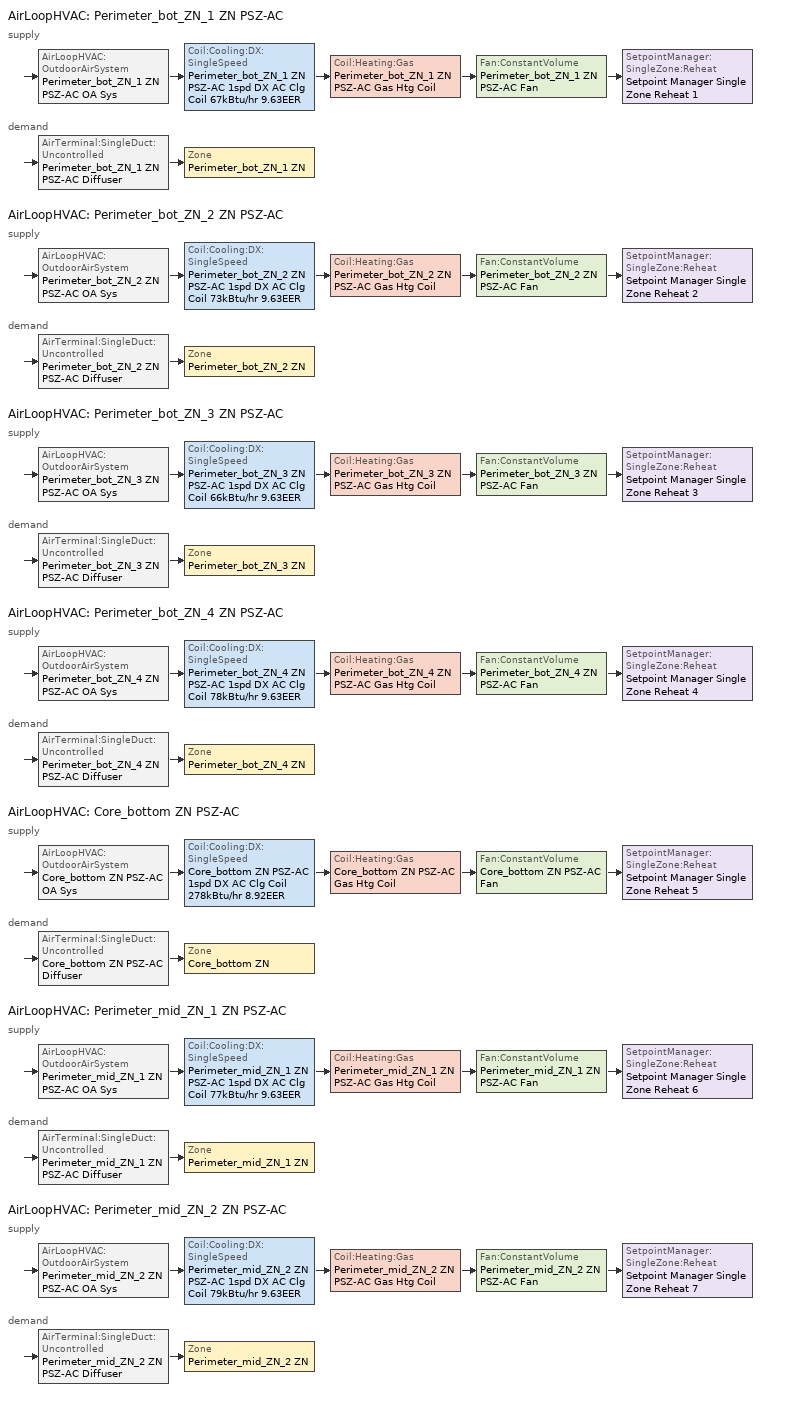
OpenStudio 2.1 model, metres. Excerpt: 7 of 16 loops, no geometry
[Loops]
AirLoopHVAC 'Perimeter_bot_ZN_1 ZN PSZ-AC'
 supply: AirLoopHVAC:OutdoorAirSystem 'Perimeter_bot_ZN_1 ZN PSZ-AC OA Sys' > Coil:Cooling:DX:SingleSpeed 'Perimeter_bot_ZN_1 ZN PSZ-AC 1spd DX AC Clg Coil 67kBtu/hr 9.63EER' > Coil:Heating:Gas 'Perimeter_bot_ZN_1 ZN PSZ-AC Gas Htg Coil' > Fan:ConstantVolume 'Perimeter_bot_ZN_1 ZN PSZ-AC Fan' > SetpointManager:SingleZone:Reheat 'Setpoint Manager Single Zone Reheat 1'
 demand: AirTerminal:SingleDuct:Uncontrolled 'Perimeter_bot_ZN_1 ZN PSZ-AC Diffuser' > Zone 'Perimeter_bot_ZN_1 ZN'
AirLoopHVAC 'Perimeter_bot_ZN_2 ZN PSZ-AC'
 supply: AirLoopHVAC:OutdoorAirSystem 'Perimeter_bot_ZN_2 ZN PSZ-AC OA Sys' > Coil:Cooling:DX:SingleSpeed 'Perimeter_bot_ZN_2 ZN PSZ-AC 1spd DX AC Clg Coil 73kBtu/hr 9.63EER' > Coil:Heating:Gas 'Perimeter_bot_ZN_2 ZN PSZ-AC Gas Htg Coil' > Fan:ConstantVolume 'Perimeter_bot_ZN_2 ZN PSZ-AC Fan' > SetpointManager:SingleZone:Reheat 'Setpoint Manager Single Zone Reheat 2'
 demand: AirTerminal:SingleDuct:Uncontrolled 'Perimeter_bot_ZN_2 ZN PSZ-AC Diffuser' > Zone 'Perimeter_bot_ZN_2 ZN'
AirLoopHVAC 'Perimeter_bot_ZN_3 ZN PSZ-AC'
 supply: AirLoopHVAC:OutdoorAirSystem 'Perimeter_bot_ZN_3 ZN PSZ-AC OA Sys' > Coil:Cooling:DX:SingleSpeed 'Perimeter_bot_ZN_3 ZN PSZ-AC 1spd DX AC Clg Coil 66kBtu/hr 9.63EER' > Coil:Heating:Gas 'Perimeter_bot_ZN_3 ZN PSZ-AC Gas Htg Coil' > Fan:ConstantVolume 'Perimeter_bot_ZN_3 ZN PSZ-AC Fan' > SetpointManager:SingleZone:Reheat 'Setpoint Manager Single Zone Reheat 3'
 demand: AirTerminal:SingleDuct:Uncontrolled 'Perimeter_bot_ZN_3 ZN PSZ-AC Diffuser' > Zone 'Perimeter_bot_ZN_3 ZN'
AirLoopHVAC 'Perimeter_bot_ZN_4 ZN PSZ-AC'
 supply: AirLoopHVAC:OutdoorAirSystem 'Perimeter_bot_ZN_4 ZN PSZ-AC OA Sys' > Coil:Cooling:DX:SingleSpeed 'Perimeter_bot_ZN_4 ZN PSZ-AC 1spd DX AC Clg Coil 78kBtu/hr 9.63EER' > Coil:Heating:Gas 'Perimeter_bot_ZN_4 ZN PSZ-AC Gas Htg Coil' > Fan:ConstantVolume 'Perimeter_bot_ZN_4 ZN PSZ-AC Fan' > SetpointManager:SingleZone:Reheat 'Setpoint Manager Single Zone Reheat 4'
 demand: AirTerminal:SingleDuct:Uncontrolled 'Perimeter_bot_ZN_4 ZN PSZ-AC Diffuser' > Zone 'Perimeter_bot_ZN_4 ZN'
AirLoopHVAC 'Core_bottom ZN PSZ-AC'
 supply: AirLoopHVAC:OutdoorAirSystem 'Core_bottom ZN PSZ-AC OA Sys' > Coil:Cooling:DX:SingleSpeed 'Core_bottom ZN PSZ-AC 1spd DX AC Clg Coil 278kBtu/hr 8.92EER' > Coil:Heating:Gas 'Core_bottom ZN PSZ-AC Gas Htg Coil' > Fan:ConstantVolume 'Core_bottom ZN PSZ-AC Fan' > SetpointManager:SingleZone:Reheat 'Setpoint Manager Single Zone Reheat 5'
 demand: AirTerminal:SingleDuct:Uncontrolled 'Core_bottom ZN PSZ-AC Diffuser' > Zone 'Core_bottom ZN'
AirLoopHVAC 'Perimeter_mid_ZN_1 ZN PSZ-AC'
 supply: AirLoopHVAC:OutdoorAirSystem 'Perimeter_mid_ZN_1 ZN PSZ-AC OA Sys' > Coil:Cooling:DX:SingleSpeed 'Perimeter_mid_ZN_1 ZN PSZ-AC 1spd DX AC Clg Coil 77kBtu/hr 9.63EER' > Coil:Heating:Gas 'Perimeter_mid_ZN_1 ZN PSZ-AC Gas Htg Coil' > Fan:ConstantVolume 'Perimeter_mid_ZN_1 ZN PSZ-AC Fan' > SetpointManager:SingleZone:Reheat 'Setpoint Manager Single Zone Reheat 6'
 demand: AirTerminal:SingleDuct:Uncontrolled 'Perimeter_mid_ZN_1 ZN PSZ-AC Diffuser' > Zone 'Perimeter_mid_ZN_1 ZN'
AirLoopHVAC 'Perimeter_mid_ZN_2 ZN PSZ-AC'
 supply: AirLoopHVAC:OutdoorAirSystem 'Perimeter_mid_ZN_2 ZN PSZ-AC OA Sys' > Coil:Cooling:DX:SingleSpeed 'Perimeter_mid_ZN_2 ZN PSZ-AC 1spd DX AC Clg Coil 79kBtu/hr 9.63EER' > Coil:Heating:Gas 'Perimeter_mid_ZN_2 ZN PSZ-AC Gas Htg Coil' > Fan:ConstantVolume 'Perimeter_mid_ZN_2 ZN PSZ-AC Fan' > SetpointManager:SingleZone:Reheat 'Setpoint Manager Single Zone Reheat 7'
 demand: AirTerminal:SingleDuct:Uncontrolled 'Perimeter_mid_ZN_2 ZN PSZ-AC Diffuser' > Zone 'Perimeter_mid_ZN_2 ZN'
[Sizing:Zone] Zone Cooling Design Supply Air Temperature Input Method=SupplyAirTemperature; Zone Cooling Design Supply Air Temperature {C}=12.8; Zone Cooling Design Supply Air Temperature Difference {deltaC}=11.11; Zone Heating Design Supply Air Temperature Input Method=SupplyAirTemperature; Zone Heating Design Supply Air Temperature {C}=40; Zone Heating Design Supply Air Temperature Difference {deltaC}=11.11; Zone Cooling Design Supply Air Humidity Ratio {kg-H2O/kg-air}=0.0085; Zone Heating Design Supply Air Humidity Ratio {kg-H2O/kg-air}=0.008; Cooling Design Air Flow Method=DesignDay; Heating Design Air Flow Method=DesignDay; Account for Dedicated Outdoor Air System=No; Dedicated Outdoor Air System Control Strategy=NeutralSupplyAir; Dedicated Outdoor Air Low Setpoint Temperature for Design {C}=autosize; Dedicated Outdoor Air High Setpoint Temperature for Design {C}=autosize
Core_bottom ZN; Perimeter_bot_ZN_4 ZN; Perimeter_mid_ZN_2 ZN; Perimeter_bot_ZN_2 ZN; Perimeter_mid_ZN_1 ZN; Perimeter_bot_ZN_3 ZN; Perimeter_bot_ZN_1 ZN
[Zone equipment]
Core_bottom ZN: Core_bottom ZN PSZ-AC Diffuser
Perimeter_bot_ZN_4 ZN: Perimeter_bot_ZN_4 ZN PSZ-AC Diffuser
Perimeter_mid_ZN_2 ZN: Perimeter_mid_ZN_2 ZN PSZ-AC Diffuser
Perimeter_bot_ZN_2 ZN: Perimeter_bot_ZN_2 ZN PSZ-AC Diffuser
Perimeter_mid_ZN_1 ZN: Perimeter_mid_ZN_1 ZN PSZ-AC Diffuser
Perimeter_bot_ZN_3 ZN: Perimeter_bot_ZN_3 ZN PSZ-AC Diffuser
Perimeter_bot_ZN_1 ZN: Perimeter_bot_ZN_1 ZN PSZ-AC Diffuser
[AirLoopHVAC] Availability Schedule=OfficeMedium HVACOperationSchd; Design Supply Air Flow Rate {m3/s}=AutoSize
Name | Availability Manager
Perimeter_bot_ZN_1 ZN PSZ-AC | Availability Manager Night Cycle 1
Perimeter_bot_ZN_2 ZN PSZ-AC | Availability Manager Night Cycle 2
Perimeter_bot_ZN_3 ZN PSZ-AC | Availability Manager Night Cycle 3
Perimeter_bot_ZN_4 ZN PSZ-AC | Availability Manager Night Cycle 4
Core_bottom ZN PSZ-AC | Availability Manager Night Cycle 5
Perimeter_mid_ZN_1 ZN PSZ-AC | Availability Manager Night Cycle 6
Perimeter_mid_ZN_2 ZN PSZ-AC | Availability Manager Night Cycle 7
[Sizing:System] Type of Load to Size On=Sensible; Design Outdoor Air Flow Rate {m3/s}=Autosize; Minimum System Air Flow Ratio=1; Preheat Design Temperature {C}=7; Preheat Design Humidity Ratio {kg-H2O/kg-Air}=0.008; Precool Design Temperature {C}=12.8; Precool Design Humidity Ratio {kg-H2O/kg-Air}=0.008; Central Cooling Design Supply Air Temperature {C}=12.8; Central Heating Design Supply Air Temperature {C}=40; Sizing Option=Coincident; 100% Outdoor Air in Cooling=No; 100% Outdoor Air in Heating=No; Central Cooling Design Supply Air Humidity Ratio {kg-H2O/kg-Air}=0.0085; Central Heating Design Supply Air Humidity Ratio {kg-H2O/kg-Air}=0.008; Cooling Design Air Flow Method=DesignDay; Cooling Design Air Flow Rate {m3/s}=0; Heating Design Air Flow Method=DesignDay; Heating Design Air Flow Rate {m3/s}=0; System Outdoor Air Method=ZoneSum; Zone Maximum Outdoor Air Fraction=1; Cooling Supply Air Flow Rate Per Floor Area {m3/s-m2}=0.00996765; Cooling Fraction of Autosized Cooling Supply Air Flow Rate=1; Cooling Supply Air Flow Rate Per Unit Cooling Capacity {m3/s-W}=3.94755e-05; Heating Supply Air Flow Rate Per Floor Area {m3/s-m2}=0.00996765; Heating Fraction of Autosized Heating Supply Air Flow Rate=1; Heating Fraction of Autosized Cooling Supply Air Flow Rate=1; Heating Supply Air Flow Rate Per Unit Heating Capacity {m3/s-W}=3.15882e-05; Cooling Design Capacity Method=CoolingDesignCapacity; Cooling Design Capacity {W}=autosize; Cooling Design Capacity Per Floor Area {W/m2}=234.7; Fraction of Autosized Cooling Design Capacity=1; Heating Design Capacity Method=HeatingDesignCapacity; Heating Design Capacity {W}=autosize; Heating Design Capacity Per Floor Area {W/m2}=157; Fraction of Autosized Heating Design Capacity=1; Central Cooling Capacity Control Method=OnOff
Perimeter_bot_ZN_1 ZN PSZ-AC; Perimeter_bot_ZN_2 ZN PSZ-AC; Perimeter_bot_ZN_3 ZN PSZ-AC; Perimeter_bot_ZN_4 ZN PSZ-AC; Core_bottom ZN PSZ-AC; Perimeter_mid_ZN_1 ZN PSZ-AC; Perimeter_mid_ZN_2 ZN PSZ-AC
[SetpointManager:SingleZone:Reheat] Minimum Supply Air Temperature {C}=10; Maximum Supply Air Temperature {C}=50
Name | Control Zone
Setpoint Manager Single Zone Reheat 1 | Perimeter_bot_ZN_1 ZN
Setpoint Manager Single Zone Reheat 2 | Perimeter_bot_ZN_2 ZN
Setpoint Manager Single Zone Reheat 3 | Perimeter_bot_ZN_3 ZN
Setpoint Manager Single Zone Reheat 4 | Perimeter_bot_ZN_4 ZN
Setpoint Manager Single Zone Reheat 5 | Core_bottom ZN
Setpoint Manager Single Zone Reheat 6 | Perimeter_mid_ZN_1 ZN
Setpoint Manager Single Zone Reheat 7 | Perimeter_mid_ZN_2 ZN
[Fan:ConstantVolume] Availability Schedule=OfficeMedium HVACOperationSchd; Maximum Flow Rate {m3/s}=AutoSize
Name | Fan Efficiency | Pressure Rise {Pa} | Motor Efficiency
Perimeter_bot_ZN_1 ZN PSZ-AC Fan; Perimeter_bot_ZN_2 ZN PSZ-AC Fan; Perimeter_bot_ZN_3 ZN PSZ-AC Fan; Perimeter_bot_ZN_4 ZN PSZ-AC Fan; Perimeter_mid_ZN_1 ZN PSZ-AC Fan; Perimeter_mid_ZN_2 ZN PSZ-AC Fan | 0.546 | 622.722 | 0.84
Core_bottom ZN PSZ-AC Fan | 0.58175 | 1110.94 | 0.895
[Coil:Heating:Gas] Availability Schedule=Always On Discrete; Gas Burner Efficiency=0.78; Nominal Capacity {W}=AutoSize; Parasitic Electric Load {W}=0; Parasitic Gas Load {W}=0
Perimeter_bot_ZN_1 ZN PSZ-AC Gas Htg Coil; Perimeter_bot_ZN_2 ZN PSZ-AC Gas Htg Coil; Perimeter_bot_ZN_3 ZN PSZ-AC Gas Htg Coil; Perimeter_bot_ZN_4 ZN PSZ-AC Gas Htg Coil; Core_bottom ZN PSZ-AC Gas Htg Coil; Perimeter_mid_ZN_1 ZN PSZ-AC Gas Htg Coil; Perimeter_mid_ZN_2 ZN PSZ-AC Gas Htg Coil
[Coil:Cooling:DX:SingleSpeed] Availability Schedule=Always On Discrete; Rated Total Cooling Capacity {W}=autosize; Rated Sensible Heat Ratio=autosize; Rated Air Flow Rate {m3/s}=autosize; Rated Evaporator Fan Power Per Volume Flow Rate {W/(m3/s)}=773.3; Condenser Type=AirCooled; Evaporative Condenser Effectiveness=0; Evaporative Condenser Air Flow Rate {m3/s}=Autosize; Evaporative Condenser Pump Rated Power Consumption {W}=Autosize; Crankcase Heater Capacity {W}=0; Maximum Outdoor Dry-Bulb Temperature for Crankcase Heater Operation {C}=0; Basin Heater Capacity {W/K}=0; Basin Heater Setpoint Temperature {C}=10
Name | Rated COP {W/W} | Total Cooling Capacity Function of Temperature Curve | Total Cooling Capacity Function of Flow Fraction Curve | Energy Input Ratio Function of Temperature Curve | Energy Input Ratio Function of Flow Fraction Curve | Part Load Fraction Correlation Curve
Perimeter_bot_ZN_1 ZN PSZ-AC 1spd DX AC Clg Coil 67kBtu/hr 9.63EER | 3.30539 | DOE Ref DX Clg Coil Cool-Cap-fT 3 | DOE Ref DX Clg Coil Cool-CAP-fFlow 3 | DOE Ref DX Clg Coil Cool-EIR-fT 3 | DOE Ref DX Clg Coil Cool-EIR-fFlow 3 | DOE Ref DX Clg Coil Cool-PLF-fPLR 3
Perimeter_bot_ZN_2 ZN PSZ-AC 1spd DX AC Clg Coil 73kBtu/hr 9.63EER | 3.31003 | DOE Ref DX Clg Coil Cool-Cap-fT 4 | DOE Ref DX Clg Coil Cool-CAP-fFlow 4 | DOE Ref DX Clg Coil Cool-EIR-fT 4 | DOE Ref DX Clg Coil Cool-EIR-fFlow 4 | DOE Ref DX Clg Coil Cool-PLF-fPLR 4
Perimeter_bot_ZN_3 ZN PSZ-AC 1spd DX AC Clg Coil 66kBtu/hr 9.63EER | 3.30456 | DOE Ref DX Clg Coil Cool-Cap-fT 5 | DOE Ref DX Clg Coil Cool-CAP-fFlow 5 | DOE Ref DX Clg Coil Cool-EIR-fT 5 | DOE Ref DX Clg Coil Cool-EIR-fFlow 5 | DOE Ref DX Clg Coil Cool-PLF-fPLR 5
Perimeter_bot_ZN_4 ZN PSZ-AC 1spd DX AC Clg Coil 78kBtu/hr 9.63EER | 3.31352 | DOE Ref DX Clg Coil Cool-Cap-fT 6 | DOE Ref DX Clg Coil Cool-CAP-fFlow 6 | DOE Ref DX Clg Coil Cool-EIR-fT 6 | DOE Ref DX Clg Coil Cool-EIR-fFlow 6 | DOE Ref DX Clg Coil Cool-PLF-fPLR 6
Core_bottom ZN PSZ-AC 1spd DX AC Clg Coil 278kBtu/hr 8.92EER | 3.20905 | DOE Ref DX Clg Coil Cool-Cap-fT | DOE Ref DX Clg Coil Cool-CAP-fFlow | DOE Ref DX Clg Coil Cool-EIR-fT | DOE Ref DX Clg Coil Cool-EIR-fFlow | DOE Ref DX Clg Coil Cool-PLF-fPLR
Perimeter_mid_ZN_1 ZN PSZ-AC 1spd DX AC Clg Coil 77kBtu/hr 9.63EER | 3.31272 | DOE Ref DX Clg Coil Cool-Cap-fT 7 | DOE Ref DX Clg Coil Cool-CAP-fFlow 7 | DOE Ref DX Clg Coil Cool-EIR-fT 7 | DOE Ref DX Clg Coil Cool-EIR-fFlow 7 | DOE Ref DX Clg Coil Cool-PLF-fPLR 7
Perimeter_mid_ZN_2 ZN PSZ-AC 1spd DX AC Clg Coil 79kBtu/hr 9.63EER | 3.31422 | DOE Ref DX Clg Coil Cool-Cap-fT 8 | DOE Ref DX Clg Coil Cool-CAP-fFlow 8 | DOE Ref DX Clg Coil Cool-EIR-fT 8 | DOE Ref DX Clg Coil Cool-EIR-fFlow 8 | DOE Ref DX Clg Coil Cool-PLF-fPLR 8
[Controller:OutdoorAir] Minimum Outdoor Air Flow Rate {m3/s}=0; Maximum Outdoor Air Flow Rate {m3/s}=Autosize; Economizer Control Type=NoEconomizer; Economizer Control Action Type=ModulateFlow; Economizer Maximum Limit Dry-Bulb Temperature {C}=28; Economizer Maximum Limit Enthalpy {J/kg}=64000; Economizer Minimum Limit Dry-Bulb Temperature {C}=-100; Lockout Type=LockoutWithCompressor; Minimum Limit Type=FixedMinimum; Minimum Outdoor Air Schedule=Always On Discrete; High Humidity Control=No; Heat Recovery Bypass Control Type=BypassWhenOAFlowGreaterThanMinimum
Name | Controller Mechanical Ventilation
Perimeter_bot_ZN_1 ZN PSZ-AC OA Sys Controller | Controller Mechanical Ventilation 1
Perimeter_bot_ZN_2 ZN PSZ-AC OA Sys Controller | Controller Mechanical Ventilation 2
Perimeter_bot_ZN_3 ZN PSZ-AC OA Sys Controller | Controller Mechanical Ventilation 3
Perimeter_bot_ZN_4 ZN PSZ-AC OA Sys Controller | Controller Mechanical Ventilation 4
Core_bottom ZN PSZ-AC OA Sys Controller | Controller Mechanical Ventilation 5
Perimeter_mid_ZN_1 ZN PSZ-AC OA Sys Controller | Controller Mechanical Ventilation 6
Perimeter_mid_ZN_2 ZN PSZ-AC OA Sys Controller | Controller Mechanical Ventilation 7
[Controller:MechanicalVentilation] Availability Schedule=Always On Discrete; System Outdoor Air Method=ZoneSum
Controller Mechanical Ventilation 1; Controller Mechanical Ventilation 2; Controller Mechanical Ventilation 3; Controller Mechanical Ventilation 4; Controller Mechanical Ventilation 5; Controller Mechanical Ventilation 6; Controller Mechanical Ventilation 7
[AirLoopHVAC:OutdoorAirSystem]
Name | Controller
Perimeter_bot_ZN_1 ZN PSZ-AC OA Sys | Perimeter_bot_ZN_1 ZN PSZ-AC OA Sys Controller
Perimeter_bot_ZN_2 ZN PSZ-AC OA Sys | Perimeter_bot_ZN_2 ZN PSZ-AC OA Sys Controller
Perimeter_bot_ZN_3 ZN PSZ-AC OA Sys | Perimeter_bot_ZN_3 ZN PSZ-AC OA Sys Controller
Perimeter_bot_ZN_4 ZN PSZ-AC OA Sys | Perimeter_bot_ZN_4 ZN PSZ-AC OA Sys Controller
Core_bottom ZN PSZ-AC OA Sys | Core_bottom ZN PSZ-AC OA Sys Controller
Perimeter_mid_ZN_1 ZN PSZ-AC OA Sys | Perimeter_mid_ZN_1 ZN PSZ-AC OA Sys Controller
Perimeter_mid_ZN_2 ZN PSZ-AC OA Sys | Perimeter_mid_ZN_2 ZN PSZ-AC OA Sys Controller
[AvailabilityManager:NightCycle] Control Type=CycleOnAny; Thermostat Tolerance {deltaC}=1; Cycling Run Time {s}=3600
Availability Manager Night Cycle 1; Availability Manager Night Cycle 2; Availability Manager Night Cycle 3; Availability Manager Night Cycle 4; Availability Manager Night Cycle 5; Availability Manager Night Cycle 6; Availability Manager Night Cycle 7
[AirTerminal:SingleDuct:Uncontrolled] Availability Schedule=Always On Discrete; Maximum Air Flow Rate {m3/s}=AutoSize
Perimeter_bot_ZN_1 ZN PSZ-AC Diffuser; Perimeter_bot_ZN_2 ZN PSZ-AC Diffuser; Perimeter_bot_ZN_3 ZN PSZ-AC Diffuser; Perimeter_bot_ZN_4 ZN PSZ-AC Diffuser; Core_bottom ZN PSZ-AC Diffuser; Perimeter_mid_ZN_1 ZN PSZ-AC Diffuser; Perimeter_mid_ZN_2 ZN PSZ-AC Diffuser
[Schedule:Ruleset]
OfficeMedium HVACOperationSchd: Default Day Schedule=OfficeMedium HVACOperationSchd Default; Summer Design Day Schedule=OfficeMedium HVACOperationSchd Summer Design Day; Winter Design Day Schedule=OfficeMedium HVACOperationSchd Winter Design Day
[Schedule:Day]
OfficeMedium HVACOperationSchd Default: 24, 0, 0
OfficeMedium HVACOperationSchd Summer Design Day; OfficeMedium HVACOperationSchd SmrDsn|Wkdy Day: 6, 0, 0, 22, 0, 1, 24, 0, 0
OfficeMedium HVACOperationSchd Winter Design Day; OfficeMedium HVACOperationSchd WntrDsn|Sat Day: 6, 0, 0, 18, 0, 1, 24, 0, 0
[Schedule:Rule] Schedule Ruleset=OfficeMedium HVACOperationSchd; Date Specification Type=DateRange; Start Month=1; Start Day=1; End Month=12; End Day=31
Name | Rule Order | Day Schedule | Apply Monday | Apply Tuesday | Apply Wednesday | Apply Thursday | Apply Friday | Apply Saturday
Schedule Rule 16 | 1 | OfficeMedium HVACOperationSchd SmrDsn|Wkdy Day | Yes | Yes | Yes | Yes | Yes
Schedule Rule 17 | 0 | OfficeMedium HVACOperationSchd WntrDsn|Sat Day |  |  |  |  |  | Yes
[Schedule:Constant]
Always On Discrete: Value=1
[Curve:Biquadratic] Minimum Value of x=-100; Maximum Value of x=100; Minimum Value of y=-100; Maximum Value of y=100
Name | Coefficient1 Constant | Coefficient2 x | Coefficient3 x**2 | Coefficient4 y | Coefficient5 y**2 | Coefficient6 x*y
DOE Ref DX Clg Coil Cool-Cap-fT; DOE Ref DX Clg Coil Cool-Cap-fT 3; DOE Ref DX Clg Coil Cool-Cap-fT 4; DOE Ref DX Clg Coil Cool-Cap-fT 5; DOE Ref DX Clg Coil Cool-Cap-fT 6; DOE Ref DX Clg Coil Cool-Cap-fT 7; DOE Ref DX Clg Coil Cool-Cap-fT 8 | 0.971212 | -0.0152755 | 0.00144345 | -0.00039321 | -6.8364e-06 | -0.000290596
DOE Ref DX Clg Coil Cool-EIR-fT; DOE Ref DX Clg Coil Cool-EIR-fT 3; DOE Ref DX Clg Coil Cool-EIR-fT 4; DOE Ref DX Clg Coil Cool-EIR-fT 5; DOE Ref DX Clg Coil Cool-EIR-fT 6; DOE Ref DX Clg Coil Cool-EIR-fT 7; DOE Ref DX Clg Coil Cool-EIR-fT 8 | 0.286871 | 0.0239022 | -0.000810648 | 0.0134585 | 0.000338936 | -0.000487004
[Curve:Quadratic] Coefficient1 Constant=0.909496; Coefficient2 x=0.0986477; Coefficient3 x**2=-0.00819488; Minimum Value of x=0; Maximum Value of x=1
DOE Ref DX Clg Coil Cool-PLF-fPLR; DOE Ref DX Clg Coil Cool-PLF-fPLR 3; DOE Ref DX Clg Coil Cool-PLF-fPLR 4; DOE Ref DX Clg Coil Cool-PLF-fPLR 5; DOE Ref DX Clg Coil Cool-PLF-fPLR 6; DOE Ref DX Clg Coil Cool-PLF-fPLR 7; DOE Ref DX Clg Coil Cool-PLF-fPLR 8
[Curve:Cubic] Coefficient1 Constant=1; Coefficient2 x=0; Coefficient3 x**2=0; Coefficient4 x**3=0; Minimum Value of x=-100; Maximum Value of x=100
DOE Ref DX Clg Coil Cool-CAP-fFlow; DOE Ref DX Clg Coil Cool-EIR-fFlow; DOE Ref DX Clg Coil Cool-CAP-fFlow 3; DOE Ref DX Clg Coil Cool-EIR-fFlow 3; DOE Ref DX Clg Coil Cool-CAP-fFlow 4; DOE Ref DX Clg Coil Cool-EIR-fFlow 4; DOE Ref DX Clg Coil Cool-CAP-fFlow 5; DOE Ref DX Clg Coil Cool-EIR-fFlow 5; DOE Ref DX Clg Coil Cool-CAP-fFlow 6; DOE Ref DX Clg Coil Cool-EIR-fFlow 6; DOE Ref DX Clg Coil Cool-CAP-fFlow 7; DOE Ref DX Clg Coil Cool-EIR-fFlow 7; DOE Ref DX Clg Coil Cool-CAP-fFlow 8; DOE Ref DX Clg Coil Cool-EIR-fFlow 8
